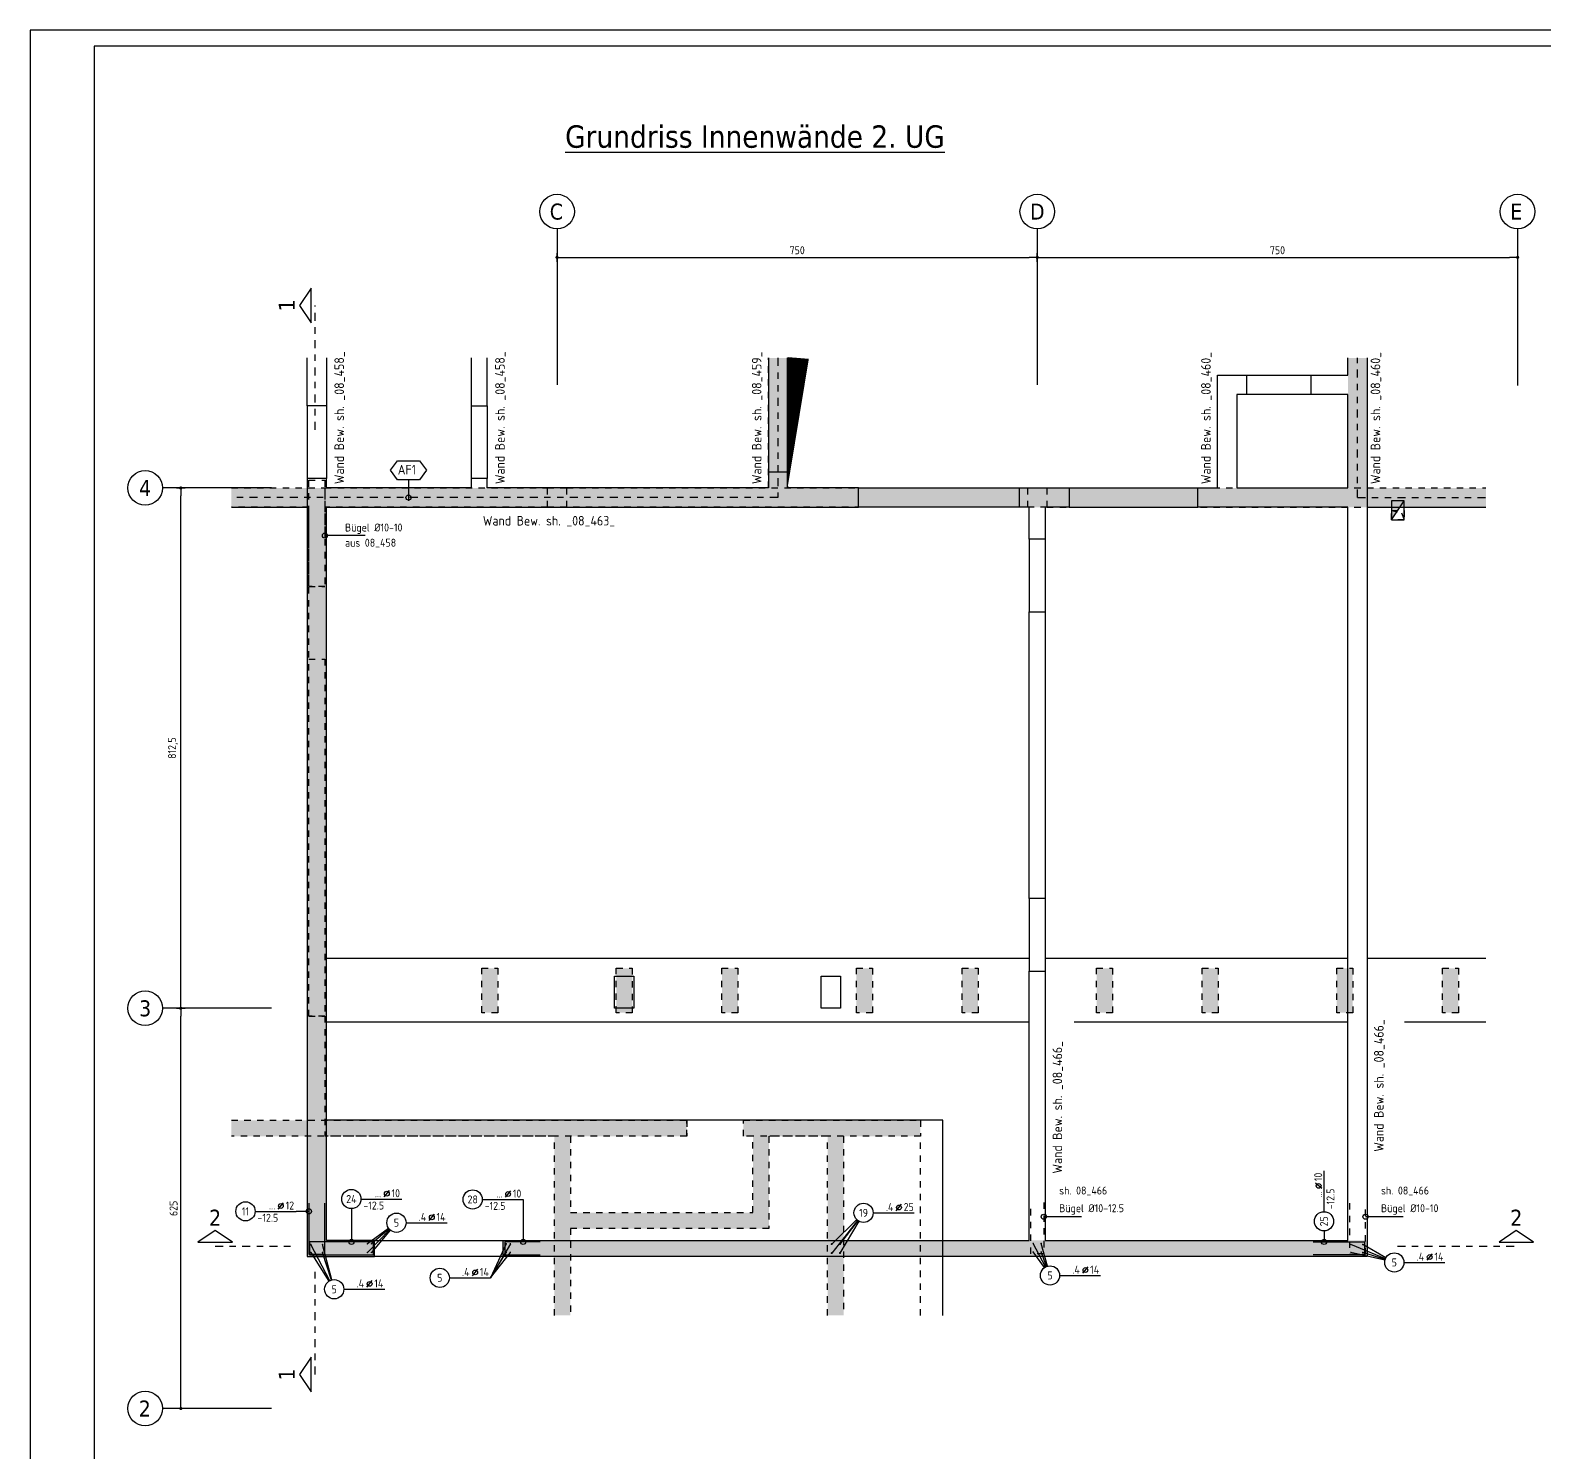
# Model space of a CAD drawing. Extents: x 40 to 141, y 46 to 89.
# Drawn here: x 39.96 to 63.6, y 65.89 to 88.1 of the extents above; entities that cross this region are included whole.
import ezdxf
from ezdxf.enums import TextEntityAlignment as Align

# ---------------------------------------------------------------- set-up
doc = ezdxf.new("R2010")
doc.units = 0
doc.header["$LTSCALE"] = 0.5
for name, pattern in [('AUSGEZOGEN', [1000.01, 1000, 0.01]), ('DIVIDE2', [0.625, 0.25, -0.125, 0, -0.125, 0, -0.125]), ('DOT', [0.175, 0.05, -0.125]), ('HIDDEN2', [0.187, 0.125, -0.062]), ('PUNKT', [0.175, 0.05, -0.125]), ('STRICHPUNKT2', [0.55, 0.25, -0.125, 0.05, -0.125])]:
    doc.linetypes.add(name, pattern=pattern)
for name, color, linetype in [('1.UG', 7, 'Continuous'), ('ACHSEN', 7, 'Continuous'), ('AFB', 7, 'Continuous'), ('BETON', 7, 'Continuous'), ('Brüstung 1.UG', 7, 'Continuous'), ('DD', 7, 'Continuous'), ('DRUEBER', 7, 'Continuous'), ('grau_dunkel', 7, 'Continuous'), ('grau_mittel', 7, 'Continuous'), ('HILFE', 7, 'Continuous'), ('MASSE', 7, 'Continuous'), ('OBJEKT', 7, 'Continuous'), ('RAHMEN', 7, 'Continuous'), ('RND', 7, 'Continuous'), ('SCHNITTE', 7, 'Continuous'), ('SFP_Achsen', 7, 'Continuous'), ('TEXT', 7, 'Continuous')]:
    doc.layers.add(name, color=color, linetype=linetype)
doc.styles.add('helv', font='tahoma.ttf')
doc.styles.add('txt', font='isocp.shx')
doc.dimstyles.new('DOT_I', dxfattribs={"dimscale": 0.5, "dimtxt": 0.25, "dimasz": 0.25, "dimexe": 0.1, "dimexo": 0.3, "dimgap": 0.1, "dimtad": 1, "dimdec": 3, "dimzin": 3, "dimtxsty": 'txt', "dimblk": 'DOT', "dimblk1": 'DOT', "dimblk2": 'DOT', "dimsah": 1, "dimcen": 0.1, "dimse1": 1, "dimse2": 1, "dimazin": 0, "dimtfac": 1, "dimtdec": 4, "dimtix": 1, "dimtmove": 2, "dimatfit": 3, "dimfxl": 0, "dimtvp": 1, "dimtolj": 1, "dimtzin": 0, "dimarcsym": 0})
pattern_1 = [(0, (-40.50401, 463.3533), (0.025, 0.05), [0, -0.05])]

# ---------------------------------------------------------------- blocks, each defined once
blk = doc.blocks.new('DINA0')
at = {"layer": 'RAHMEN'}
for p, q in [((0, 84.1), (0, 0)), ((118.9, 84.1), (0, 84.1))]:
    blk.add_line(p, q, dxfattribs=at)
at = {"layer": 'RAHMEN', "color": 5}
for p, q in [((118.4, 83.6), (2, 83.6)), ((2, 83.6), (2, 0.5))]:
    blk.add_line(p, q, dxfattribs=at)
blk = doc.blocks.new('SCHN-1')
at = {"layer": 'SCHNITTE', "color": 5, "linetype": 'Continuous'}
blk.add_lwpolyline([(0.54, 0.125), (0, 0.485), (-0.54, 0.125)], close=True, dxfattribs=at)
at = {"layer": 'SCHNITTE', "color": 6, "linetype": 'Continuous', "style": 'helv'}
blk.add_attdef('SCHN-1', text='', height=0.5, dxfattribs=at).set_placement((0, 0.635), align=Align.CENTER)
blk = doc.blocks.new('RND_LEI')
at = {"layer": 'RND', "color": 7, "linetype": 'Continuous'}
blk.add_line((1.022, 0.066), (1.19, 0.27), dxfattribs=at)
for centre, radius in [((0, 0), 0.3), ((1.106, 0.168), 0.075)]:
    blk.add_circle(centre, radius, dxfattribs=at)
at = {"layer": 'RND', "color": 7, "linetype": 'Continuous', "style": 'txt'}
blk.add_attdef('POSL', text='', height=0.25, dxfattribs=at).set_placement((0, 0), align=Align.MIDDLE)
blk.add_attdef('ANZ', text='', height=0.25, dxfattribs=at).set_placement((0.931, 0.057), align=Align.RIGHT)
for tag, p in [('DUM', (1.253, 0.057)), ('ABSTD', (1.674, 0.057)), ('POSTXT', (0.374, -0.327))]:
    blk.add_attdef(tag, p, '', height=0.25, dxfattribs=at)
blk = doc.blocks.new('DOT')
at = {"layer": 'MASSE', "color": 7, "linetype": 'Continuous'}
for p, q in [((0, 0), (-1, 0)), ((0, 0.54), (0, -0.54))]:
    blk.add_line(p, q, dxfattribs=at)
at = {"layer": 'MASSE', "color": 7, "linetype": 'Continuous', "const_width": 0.2}
blk.add_lwpolyline([(-0.1, 0, 1), (0.1, 0, 1)], format="xyb", close=True, dxfattribs=at)
blk = doc.blocks.new('*D53')
at = {"layer": 'DEFPOINTS', "color": 0, "linetype": 'AUSGEZOGEN', "transparency": 16777216}
for p in [(48.181, 84.557), (55.681, 84.557), (55.681, 84.557)]:
    blk.add_point(p, dxfattribs=at)
at = {"layer": 'MASSE', "color": 0, "linetype": 'AUSGEZOGEN', "lineweight": -2, "transparency": 16777216}
blk.add_line((48.306, 84.557), (55.556, 84.557), dxfattribs=at)
at = {"layer": 'MASSE', "color": 0, "linetype": 'AUSGEZOGEN', "lineweight": -2, "transparency": 16777216, "xscale": 0.125, "yscale": 0.125, "zscale": 0.125, "rotation": 180}
blk.add_blockref('DOT', (48.181, 84.557), dxfattribs=at)
at = {"layer": 'MASSE', "color": 0, "linetype": 'AUSGEZOGEN', "lineweight": -2, "transparency": 16777216, "xscale": 0.125, "yscale": 0.125, "zscale": 0.125}
blk.add_blockref('DOT', (55.681, 84.557), dxfattribs=at)
at = {"layer": 'MASSE', "color": 0, "linetype": 'AUSGEZOGEN', "transparency": 16777216, "insert": (51.931, 84.669), "char_height": 0.125, "attachment_point": 5, "style": 'txt'}
blk.add_mtext('\\A1;750', dxfattribs=at)
blk = doc.blocks.new('*D54')
at = {"layer": 'DEFPOINTS', "color": 0, "linetype": 'AUSGEZOGEN', "transparency": 16777216}
for p in [(55.681, 84.557), (63.181, 84.557), (63.181, 84.557)]:
    blk.add_point(p, dxfattribs=at)
at = {"layer": 'MASSE', "color": 0, "linetype": 'AUSGEZOGEN', "lineweight": -2, "transparency": 16777216}
blk.add_line((55.806, 84.557), (63.056, 84.557), dxfattribs=at)
at = {"layer": 'MASSE', "color": 0, "linetype": 'AUSGEZOGEN', "lineweight": -2, "transparency": 16777216, "xscale": 0.125, "yscale": 0.125, "zscale": 0.125, "rotation": 180}
blk.add_blockref('DOT', (55.681, 84.557), dxfattribs=at)
at = {"layer": 'MASSE', "color": 0, "linetype": 'AUSGEZOGEN', "lineweight": -2, "transparency": 16777216, "xscale": 0.125, "yscale": 0.125, "zscale": 0.125}
blk.add_blockref('DOT', (63.181, 84.557), dxfattribs=at)
at = {"layer": 'MASSE', "color": 0, "linetype": 'AUSGEZOGEN', "transparency": 16777216, "insert": (59.431, 84.669), "char_height": 0.125, "attachment_point": 5, "style": 'txt'}
blk.add_mtext('\\A1;750', dxfattribs=at)
blk = doc.blocks.new('*D57')
at = {"layer": 'DEFPOINTS', "color": 0, "linetype": 'AUSGEZOGEN', "transparency": 16777216}
for p in [(42.305, 72.831), (42.305, 72.831), (42.305, 66.581)]:
    blk.add_point(p, dxfattribs=at)
at = {"layer": 'MASSE', "color": 0, "linetype": 'AUSGEZOGEN', "lineweight": -2, "transparency": 16777216}
blk.add_line((42.305, 66.706), (42.305, 72.706), dxfattribs=at)
at = {"layer": 'MASSE', "color": 0, "linetype": 'AUSGEZOGEN', "lineweight": -2, "transparency": 16777216, "xscale": 0.125, "yscale": 0.125, "zscale": 0.125}
for p, rotation in [((42.305, 72.831), 90), ((42.305, 66.581), 270)]:
    blk.add_blockref('DOT', p, dxfattribs=dict(at, rotation=rotation))
at = {"layer": 'MASSE', "color": 0, "linetype": 'AUSGEZOGEN', "transparency": 16777216, "insert": (42.192, 69.706), "char_height": 0.125, "attachment_point": 5, "rotation": 90, "style": 'txt'}
blk.add_mtext('\\A1;625', dxfattribs=at)
blk = doc.blocks.new('*D58')
at = {"layer": 'DEFPOINTS', "color": 0, "linetype": 'AUSGEZOGEN', "transparency": 16777216}
for p in [(42.305, 80.956), (42.305, 80.956), (42.305, 72.831)]:
    blk.add_point(p, dxfattribs=at)
at = {"layer": 'MASSE', "color": 0, "linetype": 'AUSGEZOGEN', "lineweight": -2, "transparency": 16777216}
blk.add_line((42.305, 72.956), (42.305, 80.831), dxfattribs=at)
at = {"layer": 'MASSE', "color": 0, "linetype": 'AUSGEZOGEN', "lineweight": -2, "transparency": 16777216, "xscale": 0.125, "yscale": 0.125, "zscale": 0.125}
for p, rotation in [((42.305, 80.956), 90), ((42.305, 72.831), 270)]:
    blk.add_blockref('DOT', p, dxfattribs=dict(at, rotation=rotation))
at = {"layer": 'MASSE', "color": 0, "linetype": 'AUSGEZOGEN', "transparency": 16777216, "insert": (42.183, 76.894), "char_height": 0.125, "attachment_point": 5, "rotation": 90, "style": 'txt'}
blk.add_mtext('\\A1;812,5', dxfattribs=at)

msp = doc.modelspace()

# ---------------------------------------------------------------- hatches: boundary and pattern name
at = {"layer": '1.UG', "linetype": 'DOT'}
h = msp.add_hatch(dxfattribs=at)
h.set_pattern_fill('DOTS', scale=0.8, double=1)
h.set_pattern_definition(pattern_1)
h.paths.add_polyline_path([(44.5559, 78.2815), (44.3059, 78.2815), (44.3059, 72.7065), (44.5559, 72.7065)])
h.paths.add_polyline_path([(62.2559, 73.4565), (62.0059, 73.4565), (62.0059, 72.7615), (62.2559, 72.7615)])
h.paths.add_polyline_path([(60.3559, 72.7615), (60.6059, 72.7615), (60.6059, 73.4565), (60.3559, 73.4565)])
h.paths.add_polyline_path([(58.2559, 72.7615), (58.5059, 72.7615), (58.5059, 73.4565), (58.2559, 73.4565)])
h.paths.add_polyline_path([(56.6059, 72.7615), (56.8559, 72.7615), (56.8559, 73.4565), (56.6059, 73.4565)])
h.paths.add_polyline_path([(54.7559, 73.4565), (54.5059, 73.4565), (54.5059, 72.7615), (54.7559, 72.7615)])
h.paths.add_polyline_path([(52.8559, 72.7615), (53.1059, 72.7615), (53.1059, 73.4565), (52.8559, 73.4565)])
h.paths.add_polyline_path([(50.7559, 72.7615), (51.0059, 72.7615), (51.0059, 73.4565), (50.7559, 73.4565)])
h.paths.add_polyline_path([(49.3559, 73.4565), (49.1059, 73.4565), (49.1059, 72.7615), (49.3559, 72.7615)])
h.paths.add_polyline_path([(47.2559, 73.4565), (47.0059, 73.4565), (47.0059, 72.7615), (47.2559, 72.7615)])
h.paths.add_polyline_path([(48.3309, 80.9565), (48.0309, 80.9565), (48.0309, 80.6565), (48.3309, 80.6565)])
h.paths.add_polyline_path([(55.5309, 80.6565), (55.8309, 80.6565), (55.8309, 80.9565), (55.5309, 80.9565)])
h.paths.add_polyline_path([(43.097, 80.9565), (43.097, 80.6565), (44.3059, 80.6565), (44.3059, 79.4165), (44.5559, 79.4165), (44.5559, 80.9565)])
h.paths.add_polyline_path([(52.4059, 68.0336), (52.6559, 68.0336), (52.6559, 70.8315), (53.8559, 70.8315), (53.8559, 71.0815), (51.0909, 71.0815), (51.0909, 70.8315), (51.2409, 70.8315), (51.2409, 69.6415), (48.3909, 69.6415), (48.3909, 70.8315), (50.2059, 70.8315), (50.2059, 71.0815), (43.097, 71.0815), (43.097, 70.8315), (48.1409, 70.8315), (48.1409, 68.0336), (48.3909, 68.0336), (48.3909, 69.3915), (51.4909, 69.3915), (51.4909, 70.8315), (52.4059, 70.8315)])
at = {"layer": 'Brüstung 1.UG', "linetype": 'DOT'}
h = msp.add_hatch(dxfattribs=at)
h.set_pattern_fill('DOTS', color=102, scale=0.8, double=1)
h.set_pattern_definition(pattern_1)
h.paths.add_polyline_path([(48.0309, 80.6565), (48.0309, 80.9565), (44.5559, 80.9565), (44.5559, 80.6565)])
h.paths.add_polyline_path([(55.5309, 80.6565), (55.5309, 80.9565), (48.3309, 80.9565), (48.3309, 80.6565)])
h.paths.add_polyline_path([(62.6856, 80.6565), (62.6856, 80.9565), (55.8309, 80.9565), (55.8309, 80.6565)])
at = {"layer": 'DRUEBER', "linetype": 'PUNKT'}
h = msp.add_hatch(dxfattribs=at)
h.set_pattern_fill('DOTS', color=102, scale=0.8, double=1)
h.set_pattern_definition([(0, (-40.50401, 520.863), (0.025, 0.05), [0, -0.05])])
h.paths.add_polyline_path([(60.8309, 82.9865), (60.5309, 82.9865), (60.5309, 80.9565), (60.8309, 80.9565)])
h.paths.add_polyline_path([(51.7809, 82.9865), (51.4809, 82.9865), (51.4809, 80.9565), (51.7809, 80.9565)])
at = {"layer": 'grau_dunkel', "transparency": 33554687}
msp.add_hatch(color=21, dxfattribs=at).paths.add_polyline_path([(61.2109, 80.7565), (61.2109, 80.4565), (61.4109, 80.7565)])

# ---------------------------------------------------------------- linework, layer by layer
at = {"layer": 'ACHSEN', "color": 140, "linetype": 'AUSGEZOGEN'}
for p, q in [((48.1809, 85.0013), (48.1809, 82.5647)), ((55.6809, 85.0013), (55.6809, 82.5647)), ((63.1809, 85.0013), (63.1809, 82.5542)), ((43.7205, 80.9565), (42.0196, 80.9565)), ((43.7205, 72.8315), (42.0196, 72.8315)), ((43.7205, 66.5815), (42.0196, 66.5815))]:
    msp.add_line(p, q, dxfattribs=at)
at = {"layer": 'AFB', "color": 1, "linetype": 'DIVIDE2'}
for p, q in [((51.6309, 82.9865), (51.6309, 80.8065)), ((60.6809, 80.8065), (60.6809, 82.9865)), ((51.6309, 80.8065), (43.097, 80.8065)), ((60.6809, 80.8065), (62.6856, 80.8065))]:
    msp.add_line(p, q, dxfattribs=at)
at = {"layer": 'AFB', "color": 102, "linetype": 'AUSGEZOGEN'}
msp.add_line((45.8621, 81.0842), (45.8621, 80.7566), dxfattribs=at)
at = {"layer": 'AFB', "color": 1, "linetype": 'AUSGEZOGEN'}
msp.add_lwpolyline([(45.6913, 81.0842), (45.5828, 81.232), (45.6913, 81.3799), (46.0329, 81.3799), (46.1413, 81.232), (46.0329, 81.0842)], close=True, dxfattribs=at)
at = {"layer": 'BETON', "color": 6, "linetype": 'AUSGEZOGEN', "lineweight": -2}
for points in [[(44.5809, 82.9865), (44.5809, 82.2415), (44.2809, 82.2415), (44.2809, 82.9865)], [(46.8409, 82.9865), (46.8409, 82.2415), (47.0909, 82.2415), (47.0909, 82.9865)], [(47.3409, 69.2065), (55.5559, 69.2065), (55.5559, 73.4115), (55.8059, 73.4115), (55.8059, 69.2065), (60.5309, 69.2065), (60.5309, 80.6565), (58.1859, 80.6565), (58.1859, 80.9565), (58.4959, 80.9565), (58.4959, 82.7165), (58.9459, 82.7165), (58.9459, 82.4165), (58.7959, 82.4165), (58.7959, 80.9565), (60.5309, 80.9565), (60.5309, 82.4165), (59.9559, 82.4165), (59.9559, 82.7165), (60.5309, 82.7165), (60.5309, 82.9865)], [(60.8309, 82.9865), (60.8309, 68.9565), (47.3409, 68.9565), (47.3409, 69.2065)], [(44.2809, 81.1065), (44.2809, 68.9565), (45.3309, 68.9565), (45.3309, 69.2065), (44.5809, 69.2065), (44.5809, 80.6565), (52.8909, 80.6565), (52.8909, 80.9565), (51.7809, 80.9565), (51.7809, 81.2015), (51.4809, 81.2015), (51.4809, 80.9565), (47.0909, 80.9565), (47.0909, 81.1065), (46.8409, 81.1065), (46.8409, 80.9565), (44.5809, 80.9565), (44.5809, 81.1065), (44.2809, 81.1065)], [(55.4009, 80.9565), (56.1759, 80.9565), (56.1759, 80.6565), (55.8059, 80.6565), (55.8059, 80.1565), (55.5559, 80.1565), (55.5559, 80.6565), (55.4009, 80.6565), (55.4009, 80.9565)]]:
    msp.add_lwpolyline(points, dxfattribs=at)
for points in [[(55.5559, 79.0215), (55.8059, 79.0215), (55.8059, 74.5465), (55.5559, 74.5465)], [(49.0809, 73.3315), (49.3809, 73.3315), (49.3809, 72.8315), (49.0809, 72.8315)], [(52.3059, 73.3315), (52.6059, 73.3315), (52.6059, 72.8315), (52.3059, 72.8315)]]:
    msp.add_lwpolyline(points, close=True, dxfattribs=at)
at = {"layer": 'Brüstung 1.UG', "color": 102, "linetype": 'DOT'}
for p, q in [((44.5559, 80.9565), (48.0309, 80.9565)), ((48.3309, 80.9565), (55.5309, 80.9565)), ((55.8309, 80.9565), (62.6856, 80.9565)), ((48.0309, 80.6565), (44.5559, 80.6565)), ((55.5309, 80.6565), (48.3309, 80.6565)), ((55.8309, 80.6565), (62.6856, 80.6565))]:
    msp.add_line(p, q, dxfattribs=at)
at = {"layer": 'DD', "color": 7, "linetype": 'AUSGEZOGEN'}
msp.add_line((61.2109, 80.4565), (61.4109, 80.7565), dxfattribs=at)
at = {"layer": 'DD', "color": 7, "linetype": 'HIDDEN2'}
for p, q in [((61.2109, 80.6065), (61.3677, 80.5663)), ((61.3677, 80.5663), (61.4109, 80.4565))]:
    msp.add_line(p, q, dxfattribs=at)
at = {"layer": 'DD', "color": 7, "linetype": 'AUSGEZOGEN'}
msp.add_lwpolyline([(61.2109, 80.4565), (61.4109, 80.4565), (61.4109, 80.7565), (61.2109, 80.7565)], close=True, dxfattribs=at)
at = {"layer": 'DD', "color": 7, "linetype": 'HIDDEN2'}
msp.add_lwpolyline([(61.2109, 80.6065), (61.4109, 80.6065), (61.4109, 80.4565), (61.2109, 80.4565)], close=True, dxfattribs=at)
at = {"layer": 'DRUEBER', "color": 102, "linetype": 'PUNKT'}
for p, q in [((51.4809, 80.9565), (51.4809, 82.9865)), ((51.7809, 82.9865), (51.7809, 80.9565))]:
    msp.add_line(p, q, dxfattribs=at)
at = {"layer": 'DRUEBER', "color": 7, "linetype": 'PUNKT', "lineweight": -2}
for points in [[(43.097, 80.9565), (44.5559, 80.9565), (44.5559, 79.4165), (44.3059, 79.4165), (44.3059, 80.6565), (43.097, 80.6565)], [(43.097, 71.0815), (50.2059, 71.0815), (50.2059, 70.8315), (48.3909, 70.8315), (48.3909, 69.6415), (51.2409, 69.6415), (51.2409, 70.8315), (51.0909, 70.8315), (51.0909, 71.0815), (53.8559, 71.0815), (53.8559, 70.8315), (52.6559, 70.8315), (52.6559, 68.0336)], [(48.1409, 68.0336), (48.1409, 70.8315), (43.097, 70.8315)], [(52.4059, 68.0336), (52.4059, 70.8315), (51.4909, 70.8315), (51.4909, 69.3915), (48.3909, 69.3915), (48.3909, 68.0336)]]:
    msp.add_lwpolyline(points, dxfattribs=at)
for points in [[(48.0309, 80.9565), (48.3309, 80.9565), (48.3309, 80.6565), (48.0309, 80.6565)], [(55.5309, 80.9565), (55.8309, 80.9565), (55.8309, 80.6565), (55.5309, 80.6565)], [(44.3059, 78.2815), (44.5559, 78.2815), (44.5559, 72.7065), (44.3059, 72.7065)], [(47.0059, 73.4565), (47.2559, 73.4565), (47.2559, 72.7615), (47.0059, 72.7615)], [(49.1059, 73.4565), (49.3559, 73.4565), (49.3559, 72.7615), (49.1059, 72.7615)], [(50.7559, 73.4565), (51.0059, 73.4565), (51.0059, 72.7615), (50.7559, 72.7615)], [(52.8559, 73.4565), (53.1059, 73.4565), (53.1059, 72.7615), (52.8559, 72.7615)], [(54.5059, 73.4565), (54.7559, 73.4565), (54.7559, 72.7615), (54.5059, 72.7615)], [(56.6059, 73.4565), (56.8559, 73.4565), (56.8559, 72.7615), (56.6059, 72.7615)], [(58.2559, 73.4565), (58.5059, 73.4565), (58.5059, 72.7615), (58.2559, 72.7615)], [(60.3559, 73.4565), (60.6059, 73.4565), (60.6059, 72.7615), (60.3559, 72.7615)], [(62.0059, 73.4565), (62.2559, 73.4565), (62.2559, 72.7615), (62.0059, 72.7615)]]:
    msp.add_lwpolyline(points, close=True, dxfattribs=at)
at = {"layer": 'grau_dunkel', "color": 21}
msp.add_lwpolyline([(51.7809, 80.9565, 0, 0.3332, 0), (51.947, 82.9865, 0, 0, 0)], format="xyseb", dxfattribs=at)
at = {"layer": 'grau_mittel', "color": 61}
for points in [[(44.5809, 80.6565), (44.2809, 80.6565), (44.5809, 69.2065), (44.2809, 68.9565)], [(45.3309, 69.2065), (44.5809, 69.2065), (45.3309, 68.9565), (44.2809, 68.9565)], [(47.3409, 69.2065), (47.3409, 68.9565), (60.8309, 69.2065), (60.8309, 68.9565)]]:
    msp.add_solid(points, dxfattribs=at)
at = {"layer": 'HILFE', "color": 102, "linetype": 'AUSGEZOGEN'}
for p, q in [((45.1854, 80.213), (44.5559, 80.213)), ((56.371, 69.5755), (55.7809, 69.5755)), ((61.3964, 69.5755), (60.8063, 69.5755))]:
    msp.add_line(p, q, dxfattribs=at)
at = {"layer": 'OBJEKT', "color": 7, "linetype": 'AUSGEZOGEN'}
for p, q in [((51.4809, 82.9865), (51.4809, 81.2015)), ((51.7809, 81.2015), (51.7809, 82.9865)), ((58.9459, 82.7165), (59.9559, 82.7165)), ((59.9559, 82.4165), (58.9459, 82.4165)), ((44.2809, 82.2415), (44.2809, 81.1065)), ((44.5809, 82.2415), (44.5809, 81.1065)), ((46.8409, 82.2415), (46.8409, 81.1065)), ((47.0909, 82.2415), (47.0909, 81.1065)), ((52.8909, 80.9565), (55.4009, 80.9565)), ((56.1759, 80.9565), (58.1859, 80.9565)), ((43.097, 80.6565), (44.2809, 80.6565)), ((55.4009, 80.6565), (52.8909, 80.6565)), ((56.1759, 80.6565), (58.1859, 80.6565)), ((60.8309, 80.6565), (62.6856, 80.6565)), ((55.5559, 80.1565), (55.5559, 79.0215)), ((55.8059, 80.1565), (55.8059, 79.0215)), ((55.5559, 74.5465), (55.5559, 73.4115)), ((55.8059, 74.5465), (55.8059, 73.4115)), ((44.5809, 73.6115), (55.5559, 73.6115)), ((55.8059, 73.6115), (60.5309, 73.6115)), ((60.8309, 73.6115), (62.6856, 73.6115)), ((55.5559, 72.6115), (44.5809, 72.6115)), ((60.5309, 72.6115), (56.2548, 72.6115)), ((62.6856, 72.6115), (61.4125, 72.6115)), ((54.2058, 71.0815), (44.5809, 71.0815)), ((54.2058, 68.0336), (54.2058, 71.0815)), ((45.3309, 69.2065), (47.3409, 69.2065)), ((47.3409, 68.9565), (45.3309, 68.9565))]:
    msp.add_line(p, q, dxfattribs=at)
at = {"layer": 'OBJEKT', "color": 7, "linetype": 'HIDDEN2'}
for p, q in [((43.097, 80.9565), (44.5809, 80.9565)), ((60.8309, 80.9565), (62.6856, 80.9565)), ((44.2809, 80.6565), (44.3059, 80.6565)), ((44.3059, 72.7065), (44.3059, 80.6565)), ((44.3059, 79.4165), (44.5559, 79.4165)), ((44.3059, 72.7065), (44.5559, 72.7065)), ((44.5559, 72.7065), (44.5559, 70.8315)), ((50.2059, 70.8315), (50.2059, 71.0815)), ((51.0909, 70.8315), (51.0909, 71.0815)), ((50.2059, 70.8315), (44.5559, 70.8315)), ((53.8559, 70.8315), (51.0909, 70.8315)), ((53.8559, 68.0336), (53.8559, 70.8315))]:
    msp.add_line(p, q, dxfattribs=at)
at = {"layer": 'RND', "color": 7, "linetype": 'AUSGEZOGEN'}
for p, q in [((60.1579, 69.6544), (60.1579, 70.2944)), ((45.1194, 69.852), (45.7594, 69.852)), ((47.014, 69.8461), (47.654, 69.8461)), ((43.4659, 69.6598), (44.1059, 69.6598)), ((53.1174, 69.6363), (53.7574, 69.6363)), ((45.8228, 69.482), (46.4628, 69.482)), ((61.4055, 68.8619), (62.0455, 68.8619)), ((46.4995, 68.6217), (47.1395, 68.6217)), ((56.0294, 68.6589), (56.6694, 68.6589)), ((44.8514, 68.443), (45.4914, 68.443))]:
    msp.add_line(p, q, dxfattribs=at)
at = {"layer": 'RND', "color": 102, "linetype": 'AUSGEZOGEN'}
for p, q in [((47.654, 69.8461), (47.654, 69.1815)), ((44.3063, 69.6598), (44.1059, 69.6598)), ((44.9694, 69.702), (44.9694, 69.1815)), ((52.8603, 69.5313), (52.4701, 69.1481)), ((45.5514, 69.3939), (45.2199, 69.1536)), ((45.568, 69.3747), (45.2199, 69.0182)), ((45.5582, 69.3852), (45.2837, 69.1536)), ((45.5764, 69.3671), (45.2837, 69.0182)), ((52.8743, 69.5187), (52.4701, 69.0079)), ((52.8769, 69.5167), (52.5985, 69.1481)), ((52.8914, 69.507), (52.5985, 69.0079)), ((60.1579, 69.3544), (60.1579, 69.1815)), ((44.6321, 68.576), (44.337, 69.142)), ((44.6639, 68.5883), (44.5208, 69.142)), ((47.3881, 69.1536), (47.1395, 68.6217)), ((47.4519, 69.1536), (47.1395, 68.6217)), ((55.8098, 68.7918), (55.6176, 69.1585)), ((55.8395, 68.8035), (55.7415, 69.1585)), ((61.1169, 68.9192), (60.5788, 69.142)), ((61.1251, 68.936), (60.7626, 69.142)), ((44.6221, 68.5704), (44.3433, 69.0182)), ((44.6565, 68.5861), (44.5208, 69.0182)), ((47.1395, 68.6217), (47.4519, 69.0182)), ((47.1395, 68.6217), (47.3881, 69.0182)), ((55.7922, 68.7809), (55.6176, 69.0253)), ((55.8266, 68.7993), (55.7415, 69.0253)), ((61.1094, 68.8956), (60.5788, 69.0182)), ((61.1125, 68.9072), (60.7626, 69.0182))]:
    msp.add_line(p, q, dxfattribs=at)
at = {"layer": 'RND', "color": 1, "linetype": 'HIDDEN2'}
for points in [[(44.3059, 80.1765), (44.3059, 81.0765), (44.5559, 81.0765), (44.5559, 80.1765)], [(55.7809, 69.797), (55.7809, 68.997), (55.5809, 68.997), (55.5809, 69.797)], [(60.5563, 69.7898), (60.5563, 68.9898), (60.8063, 68.9898), (60.8063, 69.7898)]]:
    msp.add_lwpolyline(points, dxfattribs=at)
at = {"layer": 'RND', "color": 1, "linetype": 'AUSGEZOGEN'}
for points in [[(44.3063, 69.7898), (44.3063, 68.9898), (44.5563, 68.9898), (44.5563, 69.7898)], [(47.9167, 69.1815), (47.3667, 69.1815), (47.3667, 68.9815), (47.9167, 68.9815)], [(59.9909, 69.1815), (60.7909, 69.1815), (60.7909, 68.9815), (59.9909, 68.9815)]]:
    msp.add_lwpolyline(points, dxfattribs=at)
msp.add_lwpolyline([(44.3147, 68.9815), (45.3147, 68.9815), (45.3147, 69.1815), (44.3147, 69.1815)], close=True, dxfattribs=at)
at = {"layer": 'RND', "color": 7, "linetype": 'AUSGEZOGEN'}
for points, const_width in [([(44.3308, 69.142, 1), (44.3433, 69.142, 1)], 0.0125), ([(44.5146, 69.142, 1), (44.5271, 69.142, 1)], 0.0125), ([(45.2137, 69.1536, 1), (45.2262, 69.1536, 1)], 0.0125), ([(45.2775, 69.1536, 1), (45.29, 69.1536, 1)], 0.0125), ([(47.3944, 69.1536, -1), (47.3819, 69.1536, -1)], 0.0125), ([(47.4581, 69.1536, -1), (47.4456, 69.1536, -1)], 0.0125), ([(52.4621, 69.1481, 1), (52.4781, 69.1481, 1)], 0.016), ([(52.5905, 69.1481, 1), (52.6065, 69.1481, 1)], 0.016), ([(55.6114, 69.1585, 1), (55.6239, 69.1585, 1)], 0.0125), ([(55.7352, 69.1585, 1), (55.7477, 69.1585, 1)], 0.0125), ([(60.5726, 69.142, 1), (60.5851, 69.142, 1)], 0.0125), ([(60.7563, 69.142, 1), (60.7688, 69.142, 1)], 0.0125), ([(44.3308, 69.0182, 1), (44.3433, 69.0182, 1)], 0.0125), ([(44.5146, 69.0182, 1), (44.5271, 69.0182, 1)], 0.0125), ([(45.2137, 69.0182, 1), (45.2262, 69.0182, 1)], 0.0125), ([(45.2775, 69.0182, 1), (45.29, 69.0182, 1)], 0.0125), ([(47.3944, 69.0182, -1), (47.3819, 69.0182, -1)], 0.0125), ([(47.4581, 69.0182, -1), (47.4456, 69.0182, -1)], 0.0125), ([(52.4621, 69.0079, -1), (52.4781, 69.0079, -1)], 0.016), ([(52.5905, 69.0079, -1), (52.6065, 69.0079, -1)], 0.016), ([(55.6114, 69.0253, 1), (55.6239, 69.0253, 1)], 0.0125), ([(55.7352, 69.0253, 1), (55.7477, 69.0253, 1)], 0.0125), ([(60.5726, 69.0182, 1), (60.5851, 69.0182, 1)], 0.0125), ([(60.7563, 69.0182, 1), (60.7688, 69.0182, 1)], 0.0125)]:
    msp.add_lwpolyline(points, format="xyb", close=True, dxfattribs=dict(at, const_width=const_width))
for centre in [(45.8621, 80.8065), (44.5559, 80.213), (44.3063, 69.6598), (55.7809, 69.5755), (60.8063, 69.5755), (44.9694, 69.1815), (47.654, 69.1815), (60.1579, 69.1815)]:
    msp.add_circle(centre, 0.04, dxfattribs=at)
at = {"layer": 'SCHNITTE', "color": 5, "linetype": 'STRICHPUNKT2'}
for p, q in [((44.4039, 81.8651), (44.4039, 83.8077)), ((42.8412, 69.118), (44.0284, 69.118)), ((61.3043, 69.118), (63.1608, 69.118)), ((44.4039, 67.1126), (44.4039, 68.7821))]:
    msp.add_line(p, q, dxfattribs=at)
at = {"layer": 'SFP_Achsen', "color": 7, "linetype": 'AUSGEZOGEN'}
for centre in [(48.1809, 85.2718), (55.6809, 85.2718), (63.1809, 85.2718), (41.7492, 80.9565), (41.7492, 72.8315), (41.7492, 66.5815)]:
    msp.add_circle(centre, 0.2705, dxfattribs=at)

# ---------------------------------------------------------------- block references
at = {"layer": 'RAHMEN', "color": 7, "linetype": 'AUSGEZOGEN', "xscale": 0.5, "yscale": 0.5, "zscale": 0.5}
msp.add_blockref('DINA0', (39.9553, 46.0537), dxfattribs=at)
at = {"layer": 'RND', "color": 7, "linetype": 'AUSGEZOGEN', "xscale": 0.5, "yscale": 0.5, "zscale": 0.5, "rotation": 90}
msp.add_blockref('RND_LEI', (60.1579, 69.5044), dxfattribs=at).add_auto_attribs({'POSL': '25', 'DUM': '10', 'ANZ': '...', 'POSTXT': '-12.5'})
at = {"layer": 'RND', "color": 7, "linetype": 'AUSGEZOGEN', "xscale": 0.5, "yscale": 0.5, "zscale": 0.5}
for p, values in [((44.9694, 69.852), {'POSL': '24', 'DUM': '10', 'ANZ': '...', 'POSTXT': '-12.5'}), ((43.3159, 69.6598), {'POSL': '11', 'DUM': '12', 'ANZ': '...', 'POSTXT': '-12.5'}), ((46.864, 69.8461), {'POSL': '28', 'DUM': '10', 'ANZ': '...', 'POSTXT': '-12.5'}), ((52.9674, 69.6363), {'POSL': '19', 'DUM': '25', 'ANZ': '.4'}), ((45.6728, 69.482), {'POSL': '5', 'DUM': '14', 'ANZ': '.4'}), ((61.2555, 68.8619), {'POSL': '5', 'DUM': '14', 'ANZ': '.4'}), ((44.7014, 68.443), {'POSL': '5', 'DUM': '14', 'ANZ': '.4'}), ((46.3495, 68.6217), {'POSL': '5', 'DUM': '14', 'ANZ': '.4'}), ((55.8794, 68.6589), {'POSL': '5', 'DUM': '14', 'ANZ': '.4'})]:
    msp.add_blockref('RND_LEI', p, dxfattribs=at).add_auto_attribs(values)
at = {"layer": 'SCHNITTE', "color": 5, "linetype": 'STRICHPUNKT2', "xscale": 0.5, "yscale": 0.5, "zscale": 0.5, "rotation": 90}
for p in [(44.4039, 83.8077), (44.4039, 67.1126)]:
    msp.add_blockref('SCHN-1', p, dxfattribs=at).add_auto_attribs({'SCHN-1': '1'})
at = {"layer": 'SCHNITTE', "color": 5, "linetype": 'STRICHPUNKT2', "xscale": 0.5, "yscale": 0.5, "zscale": 0.5}
for p in [(42.8412, 69.118), (63.1608, 69.118)]:
    msp.add_blockref('SCHN-1', p, dxfattribs=at).add_auto_attribs({'SCHN-1': '2'})

# ---------------------------------------------------------------- texts
at = {"layer": 'AFB', "color": 7, "linetype": 'AUSGEZOGEN', "style": 'txt'}
msp.add_text('AF1', height=0.15, dxfattribs=at).set_placement((45.6934, 81.1668))
at = {"layer": 'SFP_Achsen', "color": 6, "linetype": 'AUSGEZOGEN', "style": 'helv'}
for s, p in [('C', (48.0669, 85.1474)), ('D', (55.5669, 85.1474)), ('E', (63.0669, 85.1474)), ('4', (41.6539, 80.8303)), ('3', (41.6553, 72.7053)), ('2', (41.6489, 66.4553))]:
    msp.add_text(s, height=0.25, dxfattribs=at).set_placement(p)
at = {"layer": 'TEXT', "color": 5, "linetype": 'AUSGEZOGEN', "style": 'helv'}
msp.add_text('%%UGrundriss Innenwände 2. UG', height=0.35, dxfattribs=at).set_placement((48.3074, 86.2694))
at = {"layer": 'TEXT', "color": 1, "linetype": 'AUSGEZOGEN', "style": 'txt'}
for s, p in [('Wand Bew. sh. _08_458_', (44.8548, 81.0165)), ('Wand Bew. sh. _08_458_', (47.3648, 81.0165)), ('Wand Bew. sh. _08_459_', (51.3738, 81.0165)), ('Wand Bew. sh. _08_460_', (58.3888, 81.0165)), ('Wand Bew. sh. _08_460_', (61.0362, 81.0165)), ('Wand Bew. sh. _08_466_', (61.0892, 70.5903)), ('Wand Bew. sh. _08_466_', (56.0689, 70.2499))]:
    msp.add_text(s, height=0.15, rotation=90, dxfattribs=at).set_placement(p)
msp.add_text('Wand Bew. sh. _08_463_', height=0.15, dxfattribs=at).set_placement((47.0223, 80.3699))
at = {"layer": 'TEXT', "color": 7, "linetype": 'AUSGEZOGEN', "style": 'txt'}
for s, p in [('Bügel %%C10-10', (44.8706, 80.2764)), ('aus 08_458', (44.8706, 80.0389)), ('sh. 08_466', (56.0228, 69.9223)), ('sh. 08_466', (61.0482, 69.9223)), ('Bügel %%C10-12.5', (56.0228, 69.6463)), ('Bügel %%C10-10', (61.0482, 69.6463))]:
    msp.add_text(s, height=0.125, dxfattribs=at).set_placement(p)

# ---------------------------------------------------------------- dimensions: what is measured, and where the dimension line sits
at = {"layer": 'MASSE', "color": 7, "linetype": 'AUSGEZOGEN'}
for base, p1, p2, picture, middle in [((55.6809, 84.5567), (48.1809, 84.5567), (55.6809, 84.5567), '*D53', (51.9309, 84.6692)), ((63.1809, 84.5567), (55.6809, 84.5567), (63.1809, 84.5567), '*D54', (59.4309, 84.6692))]:
    dim = msp.add_linear_dim(base=base, p1=p1, p2=p2, dimstyle='DOT_I', override={"dimdec": 0, "dimlfac": 100}, dxfattribs=at)
    dim.commit()
    dim.dimension.update_dxf_attribs({"geometry": picture, "text_midpoint": middle})
for base, p1, p2, override, picture, middle in [((42.3049, 80.9565), (42.3049, 72.8315), (42.3049, 80.9565), {"dimdec": 1, "dimlfac": 100}, '*D58', (42.183, 76.894)), ((42.3049, 72.8315), (42.3049, 66.5815), (42.3049, 72.8315), {"dimdec": 0, "dimlfac": 100}, '*D57', (42.1924, 69.7065))]:
    dim = msp.add_linear_dim(base=base, p1=p1, p2=p2, angle=90, dimstyle='DOT_I', override=override, dxfattribs=at)
    dim.commit()
    dim.dimension.update_dxf_attribs({"geometry": picture, "text_midpoint": middle})

doc.saveas('drawing.dxf')
